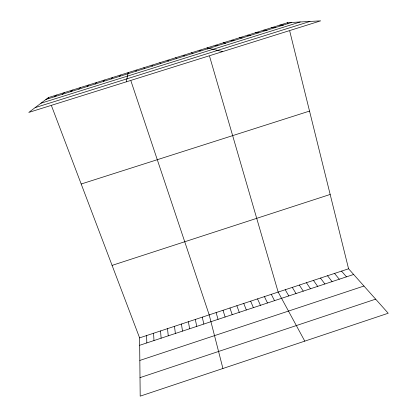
<?xml version="1.0" encoding="UTF-8"?>
<svg xmlns="http://www.w3.org/2000/svg" width="417" height="417" viewBox="0 0 417 417"><rect width="100%" height="100%" fill="white"/><g stroke="black" fill="none" stroke-linecap="round" stroke-linejoin="round"><path stroke-width="0.63" d="M136.078 71.208L136.088 70.129M126.32 81.826L128.16 72.61L128.551 73.793M119.768 76.316L120.216 75.102M111.6 78.876L112.267 77.588M103.421 81.435L104.313 80.08M95.238 83.999L96.343 82.576M87.044 86.569L88.373 85.073M78.839 89.139L80.387 87.575M70.629 91.709L72.402 90.077M62.409 94.284L64.4 92.579M54.179 96.864L56.394 95.086M48.382 97.599L28.783 112.428L320.657 20.85L287.647 22.659L48.382 97.599L48.825 98.766M140.008 377.64L375.654 299.151M139.674 345.292L353.642 274.469M139.831 360.434L363.952 286.031M139.601 337.864L348.576 268.793L388.217 313.24L140.195 396.15L139.601 337.864L51.489 105.782M112.084 265.389L330.175 194.452M81.19 184.012L309.534 111.078M45.943 99.444L291.77 22.435M40.918 103.244L300.245 21.971M35.122 107.633L310.003 21.434M279.63 25.171L283.539 25.015M271.608 27.684L275.298 27.595M263.575 30.201L267.047 30.18M255.538 32.719L258.79 32.766M247.489 35.236L250.523 35.356M239.431 37.759L242.251 37.947M231.367 40.287L233.963 40.543M223.293 42.815L225.67 43.139M215.214 45.349L217.372 45.74M222.652 51.599L207.124 47.882L207.468 49.065M199.263 50.342L200.984 50.874M191.393 52.808L192.899 53.407M183.516 55.273L184.809 55.941M175.635 57.744L176.709 58.479M167.738 60.215L168.598 61.018M341.565 271.113L346.464 276.846M334.543 273.432L339.282 279.223M327.522 275.752L332.088 281.605M320.491 278.076L324.89 283.987M159.841 62.691L160.482 63.561M313.448 280.401L317.686 286.375M306.406 282.731L310.472 288.762M299.354 285.061L303.253 291.149M292.296 287.396L296.028 293.542M285.228 289.732L288.799 295.934M304.785 341.132L278.16 292.067L209.537 56.191M271.29 294.339L274.527 300.657M264.414 296.607L267.485 302.987M151.934 65.167L152.356 66.11M257.534 298.885L260.443 305.322M250.648 301.163L253.39 307.652M243.752 303.44L246.332 309.993M236.851 305.718L239.269 312.328M229.944 308.001L232.196 314.668M130.917 80.862L209.188 314.861L222.928 368.492M223.032 310.284L225.117 317.014M216.115 312.573L218.034 319.354M287.647 22.659L287.944 23.858M289.716 31.03L348.576 268.793M202.261 317.155L203.845 324.051M144.016 67.648L144.225 68.654M195.323 319.443L196.741 326.402M188.38 321.742L189.631 328.758M181.431 324.035L182.516 331.114M174.473 326.334L175.39 333.47M167.509 328.638L168.26 335.831M160.545 330.942L161.124 338.192M153.571 333.246L153.982 340.559M146.586 335.555L146.831 342.925"/></g></svg>
